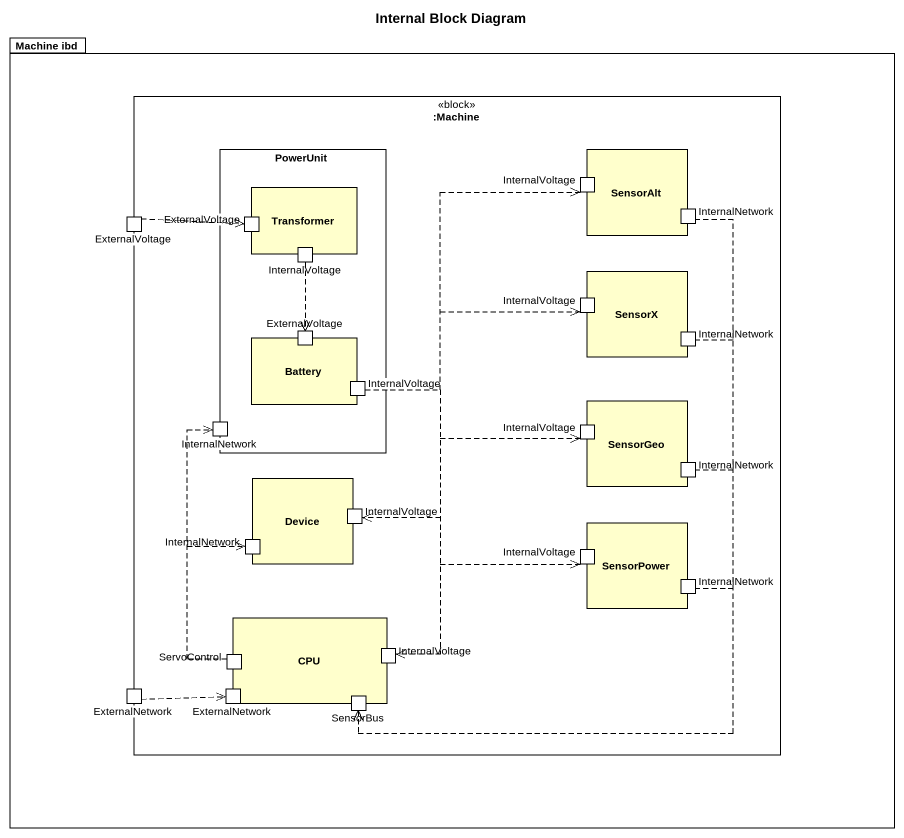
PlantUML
@startuml
title Internal Block Diagram
package "Machine ibd" as Machine_ibd {
  rectangle ":Machine" as Machine <<block>> {
    rectangle PowerUnit {
      rectangle Transformer {
        port "ExternalVoltage" as ExternalVoltage_2
        port "InternalVoltage" as InternalVoltage_2
      }
      rectangle Battery {
        port "ExternalVoltage" as ExternalVoltage_3
        port "InternalVoltage" as InternalVoltage_4
      }
      port "InternalNetwork" as InternalNetwork_3
    }
    rectangle SensorAlt {
      port InternalVoltage
      port InternalNetwork
    }
    port ExternalVoltage
    rectangle SensorX {
      port "InternalVoltage" as InternalVoltage_3
      port "InternalNetwork" as InternalNetwork_2
    }
    rectangle SensorGeo {
      port "InternalVoltage" as InternalVoltage_5
      port "InternalNetwork" as InternalNetwork_4
    }
    rectangle Device {
      port "InternalVoltage" as InternalVoltage_6
      port "InternalNetwork" as InternalNetwork_5
    }
    rectangle SensorPower {
      port "InternalVoltage" as InternalVoltage_7
      port "InternalNetwork" as InternalNetwork_6
    }
    rectangle CPU {
      port ServoControl
      port "InternalVoltage" as InternalVoltage_8
      port "ExternalNetwork" as ExternalNetwork_2
      port SensorBus
    }
    port ExternalNetwork
  }
}
ExternalVoltage .right.> ExternalVoltage_2
InternalVoltage_2 ..> ExternalVoltage_3
InternalVoltage_4 .up.> InternalVoltage
InternalVoltage_4 .right.> InternalVoltage_3
InternalVoltage_4 .right.> InternalVoltage_5
InternalVoltage_4 ..> InternalVoltage_6
InternalVoltage_4 ..> InternalVoltage_7
InternalVoltage_4 ..> InternalVoltage_8
ServoControl .up.> InternalNetwork_3
ServoControl .up.> InternalNetwork_5
ExternalNetwork .right.> ExternalNetwork_2
SensorBus <.up. InternalNetwork
SensorBus <.up. InternalNetwork_2
SensorBus <.up. InternalNetwork_4
SensorBus <.right. InternalNetwork_6
@enduml
